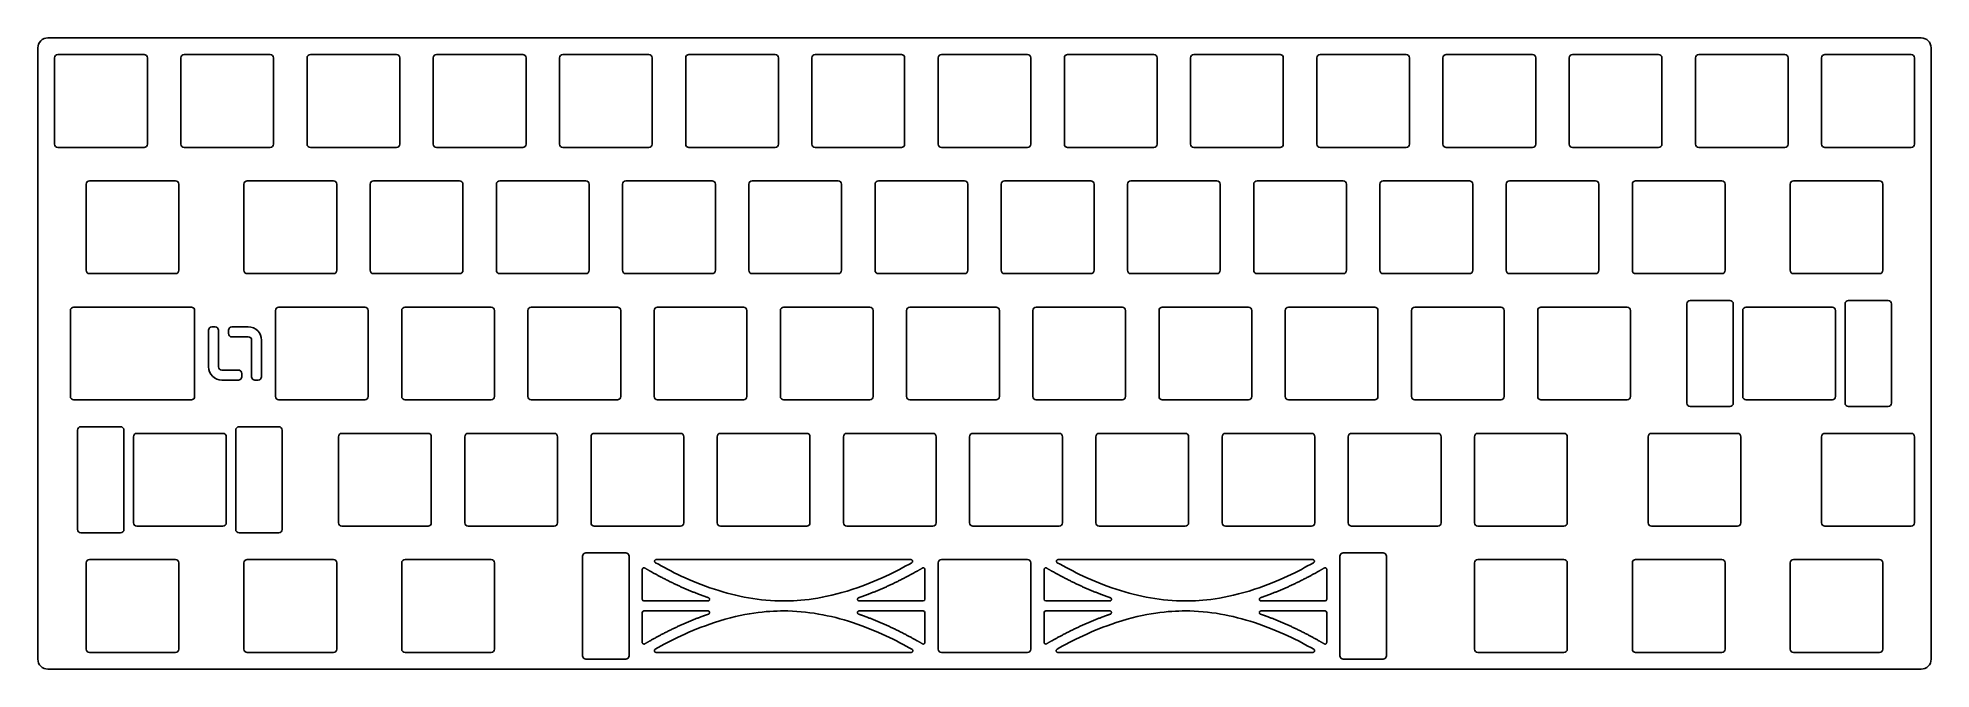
# Model space of a CAD drawing. Header units: millimetres. Extents: x -143 to 143, y -48 to 48.
import ezdxf

# ---------------------------------------------------------------- set-up
doc = ezdxf.new("R2010")
doc.units = ezdxf.units.MM
doc.layers.get('0').update_dxf_attribs({"linetype": 'CONTINUOUS'})

msp = doc.modelspace()

# ---------------------------------------------------------------- linework, layer by layer
for p, q in [((-49.54, -31.1), (-11.11, -31.1)), ((11.11, -31.1), (49.54, -31.1)), ((-51.65, -37.09), (-51.65, -32.59)), ((-9, -32.59), (-9, -37.09)), ((9, -37.09), (9, -32.59)), ((51.65, -32.59), (51.65, -37.09)), ((-51.65, -43.59), (-51.65, -39.09)), ((-41.73, -37.34), (-51.4, -37.34)), ((-51.4, -38.84), (-41.73, -38.84)), ((-9.25, -37.34), (-18.92, -37.34)), ((-18.92, -38.84), (-9.25, -38.84)), ((-9, -39.09), (-9, -43.59)), ((9, -43.59), (9, -39.09)), ((18.92, -37.34), (9.25, -37.34)), ((9.25, -38.84), (18.92, -38.84)), ((51.4, -37.34), (41.73, -37.34)), ((41.73, -38.84), (51.4, -38.84)), ((51.65, -39.09), (51.65, -43.59)), ((-11.07, -45.1), (-49.58, -45.1)), ((49.58, -45.1), (11.07, -45.1))]:
    msp.add_line(p, q)
for points in [[(142.87, -46.13), (142.87, 46.12, 0.414213), (141.37, 47.62), (99.41, 47.62), (-141.37, 47.62, 0.414214), (-142.87, 46.12), (-142.87, -46.13, 0.414214), (-141.37, -47.63), (141.37, -47.63, 0.414214)], [(-126.35, 44.6, 0.414214), (-126.85, 45.1), (-139.85, 45.1, 0.414214), (-140.35, 44.6), (-140.35, 31.6, 0.414214), (-139.85, 31.1), (-126.85, 31.1, 0.414214), (-126.35, 31.6)], [(-107.3, 44.6, 0.414214), (-107.8, 45.1), (-120.8, 45.1, 0.414214), (-121.3, 44.6), (-121.3, 31.6, 0.414214), (-120.8, 31.1), (-107.8, 31.1, 0.414214), (-107.3, 31.6)], [(-88.25, 44.6), (-88.25, 31.6, -0.414214), (-88.75, 31.1), (-101.75, 31.1, -0.414214), (-102.25, 31.6), (-102.25, 44.6, -0.414214), (-101.75, 45.1), (-88.75, 45.1, -0.414214)], [(-82.7, 45.1, 0.414214), (-83.2, 44.6), (-83.2, 31.6, 0.414214), (-82.7, 31.1), (-69.7, 31.1, 0.414214), (-69.2, 31.6), (-69.2, 44.6, 0.414214), (-69.7, 45.1)], [(-63.65, 45.1), (-50.65, 45.1, -0.414214), (-50.15, 44.6), (-50.15, 31.6, -0.414214), (-50.65, 31.1), (-63.65, 31.1, -0.414214), (-64.15, 31.6), (-64.15, 44.6, -0.414214)], [(-44.6, 45.1, 0.414214), (-45.1, 44.6), (-45.1, 31.6, 0.414214), (-44.6, 31.1), (-31.6, 31.1, 0.414214), (-31.1, 31.6), (-31.1, 44.6, 0.414214), (-31.6, 45.1)], [(-12.55, 31.1), (-25.55, 31.1, -0.414214), (-26.05, 31.6), (-26.05, 44.6, -0.414214), (-25.55, 45.1), (-12.55, 45.1, -0.414214), (-12.05, 44.6), (-12.05, 31.6, -0.414214)], [(7, 44.6), (7, 31.6, -0.414214), (6.5, 31.1), (-6.5, 31.1, -0.414214), (-7, 31.6), (-7, 44.6, -0.414214), (-6.5, 45.1), (6.5, 45.1, -0.414214)], [(26.05, 44.6, 0.414214), (25.55, 45.1), (12.55, 45.1, 0.414214), (12.05, 44.6), (12.05, 31.6, 0.414214), (12.55, 31.1), (25.55, 31.1, 0.414214), (26.05, 31.6)], [(45.1, 44.6, 0.414214), (44.6, 45.1), (31.6, 45.1, 0.414214), (31.1, 44.6), (31.1, 31.6, 0.414214), (31.6, 31.1), (44.6, 31.1, 0.414214), (45.1, 31.6)], [(64.15, 44.6), (64.15, 31.6, -0.414214), (63.65, 31.1), (50.65, 31.1, -0.414214), (50.15, 31.6), (50.15, 44.6, -0.414214), (50.65, 45.1), (63.65, 45.1, -0.414214)], [(69.7, 45.1), (82.7, 45.1, -0.414214), (83.2, 44.6), (83.2, 31.6, -0.414214), (82.7, 31.1), (69.7, 31.1, -0.414214), (69.2, 31.6), (69.2, 44.6, -0.414214)], [(88.75, 45.1, 0.414214), (88.25, 44.6), (88.25, 31.6, 0.414214), (88.75, 31.1), (101.75, 31.1, 0.414214), (102.25, 31.6), (102.25, 44.6, 0.414214), (101.75, 45.1)], [(120.8, 31.1), (107.8, 31.1, -0.414214), (107.3, 31.6), (107.3, 44.6, -0.414214), (107.8, 45.1), (120.8, 45.1, -0.414214), (121.3, 44.6), (121.3, 31.6, -0.414214)], [(126.85, 45.1), (139.85, 45.1, -0.414214), (140.35, 44.6), (140.35, 31.6, -0.414214), (139.85, 31.1), (126.85, 31.1, -0.414214), (126.35, 31.6), (126.35, 44.6, -0.414214)], [(-121.59, 25.55), (-121.59, 12.55, -0.414214), (-122.09, 12.05), (-135.09, 12.05, -0.414214), (-135.59, 12.55), (-135.59, 25.55, -0.414214), (-135.09, 26.05), (-122.09, 26.05, -0.414214)], [(-98.27, 12.05), (-111.27, 12.05, -0.414214), (-111.77, 12.55), (-111.77, 25.55, -0.414214), (-111.27, 26.05), (-98.27, 26.05, -0.414214), (-97.77, 25.55), (-97.77, 12.55, -0.414214)], [(-92.72, 12.55, 0.414214), (-92.22, 12.05), (-79.22, 12.05, 0.414214), (-78.72, 12.55), (-78.72, 25.55, 0.414214), (-79.22, 26.05), (-92.22, 26.05, 0.414214), (-92.72, 25.55)], [(-73.67, 12.55), (-73.67, 25.55, -0.414214), (-73.17, 26.05), (-60.17, 26.05, -0.414214), (-59.67, 25.55), (-59.67, 12.55, -0.414214), (-60.17, 12.05), (-73.17, 12.05, -0.414214)], [(-54.12, 26.05), (-41.12, 26.05, -0.414214), (-40.62, 25.55), (-40.62, 12.55, -0.414214), (-41.12, 12.05), (-54.12, 12.05, -0.414214), (-54.62, 12.55), (-54.62, 25.55, -0.414214)], [(-21.57, 25.55), (-21.57, 12.55, -0.414214), (-22.07, 12.05), (-35.07, 12.05, -0.414214), (-35.57, 12.55), (-35.57, 25.55, -0.414214), (-35.07, 26.05), (-22.07, 26.05, -0.414214)], [(-16.52, 12.55, 0.414214), (-16.02, 12.05), (-3.02, 12.05, 0.414214), (-2.52, 12.55), (-2.52, 25.55, 0.414214), (-3.02, 26.05), (-16.02, 26.05, 0.414214), (-16.52, 25.55)], [(3.03, 26.05, 0.414214), (2.53, 25.55), (2.53, 12.55, 0.414214), (3.03, 12.05), (16.03, 12.05, 0.414214), (16.53, 12.55), (16.53, 25.55, 0.414214), (16.03, 26.05)], [(22.08, 26.05), (35.08, 26.05, -0.414214), (35.58, 25.55), (35.58, 12.55, -0.414214), (35.08, 12.05), (22.08, 12.05, -0.414214), (21.58, 12.55), (21.58, 25.55, -0.414214)], [(41.13, 26.05), (54.13, 26.05, -0.414214), (54.63, 25.55), (54.63, 12.55, -0.414214), (54.13, 12.05), (41.13, 12.05, -0.414214), (40.63, 12.55), (40.63, 25.55, -0.414214)], [(73.18, 12.05), (60.18, 12.05, -0.414214), (59.68, 12.55), (59.68, 25.55, -0.414214), (60.18, 26.05), (73.18, 26.05, -0.414214), (73.68, 25.55), (73.68, 12.55, -0.414214)], [(92.73, 25.55, 0.414214), (92.23, 26.05), (79.23, 26.05, 0.414214), (78.73, 25.55), (78.73, 12.55, 0.414214), (79.23, 12.05), (92.23, 12.05, 0.414214), (92.73, 12.55)], [(97.78, 12.55), (97.78, 25.55, -0.414214), (98.28, 26.05), (111.28, 26.05, -0.414214), (111.78, 25.55), (111.78, 12.55, -0.414214), (111.28, 12.05), (98.28, 12.05, -0.414214)], [(135.59, 25.55), (135.59, 12.55, -0.414214), (135.09, 12.05), (122.09, 12.05, -0.414214), (121.59, 12.55), (121.59, 25.55, -0.414214), (122.09, 26.05), (135.09, 26.05, -0.414214)], [(-137.97, -6.5, 0.414214), (-137.47, -7), (-119.71, -7, 0.414214), (-119.21, -6.5), (-119.21, 6.5, 0.414214), (-119.71, 7), (-137.47, 7, 0.414214), (-137.97, 6.5)], [(-107.01, -6.5), (-107.01, 6.5, -0.414214), (-106.51, 7), (-93.51, 7, -0.414214), (-93.01, 6.5), (-93.01, -6.5, -0.414214), (-93.51, -7), (-106.51, -7, -0.414214)], [(-74.46, -7, 0.414214), (-73.96, -6.5), (-73.96, 6.5, 0.414214), (-74.46, 7), (-87.46, 7, 0.414214), (-87.96, 6.5), (-87.96, -6.5, 0.414214), (-87.46, -7)], [(-68.41, 7, 0.414214), (-68.91, 6.5), (-68.91, -6.5, 0.414214), (-68.41, -7), (-55.41, -7, 0.414214), (-54.91, -6.5), (-54.91, 6.5, 0.414214), (-55.41, 7)], [(-49.86, -6.5), (-49.86, 6.5, -0.414214), (-49.36, 7), (-36.36, 7, -0.414214), (-35.86, 6.5), (-35.86, -6.5, -0.414214), (-36.36, -7), (-49.36, -7, -0.414214)], [(-16.81, 6.5), (-16.81, -6.5, -0.414214), (-17.31, -7), (-30.31, -7, -0.414214), (-30.81, -6.5), (-30.81, 6.5, -0.414214), (-30.31, 7), (-17.31, 7, -0.414214)], [(-11.26, 7, 0.414214), (-11.76, 6.5), (-11.76, -6.5, 0.414214), (-11.26, -7), (1.74, -7, 0.414214), (2.24, -6.5), (2.24, 6.5, 0.414214), (1.74, 7)], [(7.79, 7), (20.79, 7, -0.414214), (21.29, 6.5), (21.29, -6.5, -0.414214), (20.79, -7), (7.79, -7, -0.414214), (7.29, -6.5), (7.29, 6.5, -0.414214)], [(26.84, 7), (39.84, 7, -0.414214), (40.34, 6.5), (40.34, -6.5, -0.414214), (39.84, -7), (26.84, -7, -0.414214), (26.34, -6.5), (26.34, 6.5, -0.414214)], [(58.89, -7, 0.414214), (59.39, -6.5), (59.39, 6.5, 0.414214), (58.89, 7), (45.89, 7, 0.414214), (45.39, 6.5), (45.39, -6.5, 0.414214), (45.89, -7)], [(64.94, 7, 0.414214), (64.44, 6.5), (64.44, -6.5, 0.414214), (64.94, -7), (77.94, -7, 0.414214), (78.44, -6.5), (78.44, 6.5, 0.414214), (77.94, 7)], [(96.99, -7), (83.99, -7, -0.414214), (83.49, -6.5), (83.49, 6.5, -0.414214), (83.99, 7), (96.99, 7, -0.414214), (97.49, 6.5), (97.49, -6.5, -0.414214)], [(113.01, 7.5), (113.01, -7.5, -0.414214), (112.51, -8), (106.51, -8, -0.414214), (106.01, -7.5), (106.01, 7.5, -0.414214), (106.51, 8), (112.51, 8, -0.414214)], [(114.44, -6.5), (114.44, 6.5, -0.414214), (114.94, 7), (127.94, 7, -0.414214), (128.44, 6.5), (128.44, -6.5, -0.414214), (127.94, -7), (114.94, -7, -0.414214)], [(136.88, 7.5), (136.88, -7.5, -0.414214), (136.38, -8), (130.38, -8, -0.414214), (129.88, -7.5), (129.88, 7.5, -0.414214), (130.38, 8), (136.38, 8, -0.414214)], [(-112.61, -4), (-115.11, -4, -0.414214), (-117.11, -2), (-117.11, 3.5, -0.414214), (-116.61, 4), (-116.11, 4, -0.414214), (-115.61, 3.5), (-115.61, -2, 0.414214), (-115.11, -2.5), (-112.61, -2.5, -0.414214), (-112.11, -3), (-112.11, -3.5, -0.414214)], [(-109.11, 2), (-109.11, -3.5, -0.414214), (-109.61, -4), (-110.11, -4, -0.414214), (-110.61, -3.5), (-110.61, 2, 0.414214), (-111.11, 2.5), (-113.61, 2.5, -0.414214), (-114.11, 3), (-114.11, 3.5, -0.414214), (-113.61, 4), (-111.11, 4, -0.414214)], [(-129.88, -11.55), (-129.88, -26.55, -0.414214), (-130.38, -27.05), (-136.38, -27.05, -0.414214), (-136.88, -26.55), (-136.88, -11.55, -0.414214), (-136.38, -11.05), (-130.38, -11.05, -0.414214)], [(-106.01, -11.55), (-106.01, -26.55, -0.414214), (-106.51, -27.05), (-112.51, -27.05, -0.414214), (-113.01, -26.55), (-113.01, -11.55, -0.414214), (-112.51, -11.05), (-106.51, -11.05, -0.414214)], [(-128.44, -25.55), (-128.44, -12.55, -0.414214), (-127.94, -12.05), (-114.94, -12.05, -0.414214), (-114.44, -12.55), (-114.44, -25.55, -0.414214), (-114.94, -26.05), (-127.94, -26.05, -0.414214)], [(-83.49, -12.55), (-83.49, -25.55, -0.414214), (-83.99, -26.05), (-96.99, -26.05, -0.414214), (-97.49, -25.55), (-97.49, -12.55, -0.414214), (-96.99, -12.05), (-83.99, -12.05, -0.414214)], [(-64.44, -12.55), (-64.44, -25.55, -0.414214), (-64.94, -26.05), (-77.94, -26.05, -0.414214), (-78.44, -25.55), (-78.44, -12.55, -0.414214), (-77.94, -12.05), (-64.94, -12.05, -0.414214)], [(-45.39, -12.55), (-45.39, -25.55, -0.414214), (-45.89, -26.05), (-58.89, -26.05, -0.414214), (-59.39, -25.55), (-59.39, -12.55, -0.414214), (-58.89, -12.05), (-45.89, -12.05, -0.414214)], [(-40.34, -25.55), (-40.34, -12.55, -0.414214), (-39.84, -12.05), (-26.84, -12.05, -0.414214), (-26.34, -12.55), (-26.34, -25.55, -0.414214), (-26.84, -26.05), (-39.84, -26.05, -0.414214)], [(-21.29, -25.55, 0.414214), (-20.79, -26.05), (-7.79, -26.05, 0.414214), (-7.29, -25.55), (-7.29, -12.55, 0.414214), (-7.79, -12.05), (-20.79, -12.05, 0.414214), (-21.29, -12.55)], [(11.76, -12.55, 0.414214), (11.26, -12.05), (-1.74, -12.05, 0.414214), (-2.24, -12.55), (-2.24, -25.55, 0.414214), (-1.74, -26.05), (11.26, -26.05, 0.414214), (11.76, -25.55)], [(16.81, -25.55), (16.81, -12.55, -0.414214), (17.31, -12.05), (30.31, -12.05, -0.414214), (30.81, -12.55), (30.81, -25.55, -0.414214), (30.31, -26.05), (17.31, -26.05, -0.414214)], [(35.86, -25.55), (35.86, -12.55, -0.414214), (36.36, -12.05), (49.36, -12.05, -0.414214), (49.86, -12.55), (49.86, -25.55, -0.414214), (49.36, -26.05), (36.36, -26.05, -0.414214)], [(68.91, -12.55), (68.91, -25.55, -0.414214), (68.41, -26.05), (55.41, -26.05, -0.414214), (54.91, -25.55), (54.91, -12.55, -0.414214), (55.41, -12.05), (68.41, -12.05, -0.414214)], [(73.96, -25.55), (73.96, -12.55, -0.414214), (74.46, -12.05), (87.46, -12.05, -0.414214), (87.96, -12.55), (87.96, -25.55, -0.414214), (87.46, -26.05), (74.46, -26.05, -0.414214)], [(114.16, -12.55), (114.16, -25.55, -0.414214), (113.66, -26.05), (100.66, -26.05, -0.414214), (100.16, -25.55), (100.16, -12.55, -0.414214), (100.66, -12.05), (113.66, -12.05, -0.414214)], [(139.85, -26.05, 0.414214), (140.35, -25.55), (140.35, -12.55, 0.414214), (139.85, -12.05), (126.85, -12.05, 0.414214), (126.35, -12.55), (126.35, -25.55, 0.414214), (126.85, -26.05)], [(-135.09, -31.1, 0.414214), (-135.59, -31.6), (-135.59, -44.6, 0.414214), (-135.09, -45.1), (-122.09, -45.1, 0.414214), (-121.59, -44.6), (-121.59, -31.6, 0.414214), (-122.09, -31.1)], [(-111.77, -44.6), (-111.77, -31.6, -0.414214), (-111.27, -31.1), (-98.27, -31.1, -0.414214), (-97.77, -31.6), (-97.77, -44.6, -0.414214), (-98.27, -45.1), (-111.27, -45.1, -0.414214)], [(-73.96, -31.6), (-73.96, -44.6, -0.414214), (-74.46, -45.1), (-87.46, -45.1, -0.414214), (-87.96, -44.6), (-87.96, -31.6, -0.414214), (-87.46, -31.1), (-74.46, -31.1, -0.414214)], [(-60.65, -45.6, 0.414214), (-60.15, -46.1), (-54.15, -46.1, 0.414214), (-53.65, -45.6), (-53.65, -30.6, 0.414214), (-54.15, -30.1), (-60.15, -30.1, 0.414214), (-60.65, -30.6)], [(-7, -44.6, 0.414214), (-6.5, -45.1), (6.5, -45.1, 0.414214), (7, -44.6), (7, -31.6, 0.414214), (6.5, -31.1), (-6.5, -31.1, 0.414214), (-7, -31.6)], [(53.65, -45.6), (53.65, -30.6, -0.414214), (54.15, -30.1), (60.15, -30.1, -0.414214), (60.65, -30.6), (60.65, -45.6, -0.414214), (60.15, -46.1), (54.15, -46.1, -0.414214)], [(87.46, -45.1), (74.46, -45.1, -0.414214), (73.96, -44.6), (73.96, -31.6, -0.414214), (74.46, -31.1), (87.46, -31.1, -0.414214), (87.96, -31.6), (87.96, -44.6, -0.414214)], [(111.28, -45.1), (98.28, -45.1, -0.414214), (97.78, -44.6), (97.78, -31.6, -0.414214), (98.28, -31.1), (111.28, -31.1, -0.414214), (111.78, -31.6), (111.78, -44.6, -0.414214)], [(135.09, -45.1), (122.09, -45.1, -0.414214), (121.59, -44.6), (121.59, -31.6, -0.414214), (122.09, -31.1), (135.09, -31.1, -0.414214), (135.59, -31.6), (135.59, -44.6, -0.414214)]]:
    msp.add_lwpolyline(points, format="xyb", close=True)
for centre, start, end in [((-51.4, -37.09), 180, 270), ((-9.25, -37.09), -90, 0), ((9.25, -37.09), 180, 270), ((51.4, -37.09), -90, 0), ((-51.4, -39.09), 90, 180), ((-9.25, -39.09), 0, 90), ((9.25, -39.09), 90, 180), ((51.4, -39.09), 0, 90)]:
    msp.add_arc(centre, 0.25, start, end)
for points, degree, knots in [([(-49.54, -31.1), (-49.57, -31.1), (-49.61, -31.11), (-49.67, -31.13), (-49.69, -31.15), (-49.74, -31.19), (-49.76, -31.22), (-49.78, -31.28), (-49.79, -31.31), (-49.79, -31.38), (-49.79, -31.41), (-49.76, -31.47), (-49.75, -31.49), (-49.71, -31.54), (-49.69, -31.55), (-49.66, -31.57)], 3, [0, 0, 0, 0, 0.00976611, 0.00976611, 0.01953222, 0.01953222, 0.02929834, 0.02929834, 0.03906445, 0.03906445, 0.04883056, 0.04883056, 0.0573587, 0.0573587, 0.06588683, 0.06588683, 0.06588683, 0.06588683]), ([(-10.99, -31.57), (-10.96, -31.55), (-10.93, -31.53), (-10.89, -31.48), (-10.88, -31.45), (-10.86, -31.39), (-10.86, -31.35), (-10.86, -31.29), (-10.87, -31.26), (-10.91, -31.2), (-10.93, -31.18), (-10.97, -31.14), (-11, -31.12), (-11.05, -31.1), (-11.08, -31.1), (-11.11, -31.1)], 3, [0, 0, 0, 0, 0.00976611, 0.00976611, 0.01953222, 0.01953222, 0.02929834, 0.02929834, 0.03906445, 0.03906445, 0.04883056, 0.04883056, 0.05735544, 0.05735544, 0.06588032, 0.06588032, 0.06588032, 0.06588032]), ([(11.11, -31.1), (11.08, -31.1), (11.04, -31.11), (10.98, -31.13), (10.96, -31.15), (10.91, -31.19), (10.89, -31.22), (10.87, -31.28), (10.86, -31.31), (10.86, -31.38), (10.86, -31.41), (10.89, -31.47), (10.9, -31.49), (10.94, -31.54), (10.96, -31.55), (10.99, -31.57)], 3, [0, 0, 0, 0, 0.00976611, 0.00976611, 0.01953222, 0.01953222, 0.02929834, 0.02929834, 0.03906445, 0.03906445, 0.04883056, 0.04883056, 0.0573587, 0.0573587, 0.06588683, 0.06588683, 0.06588683, 0.06588683]), ([(49.66, -31.57), (49.69, -31.55), (49.72, -31.53), (49.76, -31.48), (49.77, -31.45), (49.79, -31.39), (49.79, -31.35), (49.79, -31.29), (49.78, -31.26), (49.74, -31.2), (49.72, -31.18), (49.68, -31.14), (49.65, -31.12), (49.6, -31.1), (49.57, -31.1), (49.54, -31.1)], 3, [0, 0, 0, 0, 0.00976611, 0.00976611, 0.01953222, 0.01953222, 0.02929834, 0.02929834, 0.03906445, 0.03906445, 0.04883056, 0.04883056, 0.05735544, 0.05735544, 0.06588032, 0.06588032, 0.06588032, 0.06588032]), ([(-51.27, -32.37), (-51.3, -32.36), (-51.33, -32.34), (-51.4, -32.34), (-51.43, -32.34), (-51.49, -32.35), (-51.52, -32.37), (-51.58, -32.41), (-51.6, -32.43), (-51.63, -32.48), (-51.63, -32.5), (-51.65, -32.54), (-51.65, -32.57), (-51.65, -32.59)], 3, [0, 0, 0, 0, 0.00976611, 0.00976611, 0.01953222, 0.01953222, 0.02929834, 0.02929834, 0.03906445, 0.03906445, 0.04586184, 0.04586184, 0.05265924, 0.05265924, 0.05265924, 0.05265924]), ([(-51.27, -32.37), (-50.5, -32.83), (-48.87, -33.74), (-46.94, -34.73), (-45.02, -35.6), (-43.09, -36.35), (-41.95, -36.75), (-41.65, -36.85)], 5, [-0.9911759, -0.9911759, -0.9911759, -0.9911759, -0.9911759, -0.9911759, -0.9, -0.8, -0.765612, -0.765612, -0.765612, -0.765612, -0.765612, -0.765612]), ([(-30.33, -37.34), (-33.89, -37.33), (-37.37, -36.68), (-44.49, -34.34), (-47.39, -32.85), (-49.66, -31.57)], 3, [-1.474371, -1.474371, -1.474371, -1.474371, -0.858816, -0.858816, -0.179353, -0.179353, -0.179353, -0.179353]), ([(-30.33, -37.34), (-27.84, -37.34), (-24.33, -37.04), (-16.17, -34.35), (-13.28, -32.86), (-10.99, -31.57)], 3, [0, 0, 0, 0, 0.746122, 0.746122, 1.371652, 1.371652, 1.371652, 1.371652]), ([(-19, -36.85), (-18.7, -36.75), (-17.56, -36.35), (-15.63, -35.6), (-13.71, -34.73), (-11.78, -33.74), (-10.15, -32.83), (-9.38, -32.37)], 5, [-0.234388, -0.234388, -0.234388, -0.234388, -0.234388, -0.234388, -0.2, -0.1, -0.0088241, -0.0088241, -0.0088241, -0.0088241, -0.0088241, -0.0088241]), ([(-9, -32.59), (-9, -32.56), (-9.01, -32.52), (-9.03, -32.46), (-9.05, -32.44), (-9.09, -32.39), (-9.12, -32.37), (-9.18, -32.35), (-9.21, -32.34), (-9.27, -32.34), (-9.29, -32.34), (-9.34, -32.35), (-9.36, -32.36), (-9.38, -32.37)], 3, [0, 0, 0, 0, 0.00976611, 0.00976611, 0.01953222, 0.01953222, 0.02929834, 0.02929834, 0.03906445, 0.03906445, 0.04586184, 0.04586184, 0.05265924, 0.05265924, 0.05265924, 0.05265924]), ([(9.38, -32.37), (9.35, -32.36), (9.32, -32.34), (9.25, -32.34), (9.22, -32.34), (9.16, -32.35), (9.13, -32.37), (9.07, -32.41), (9.05, -32.43), (9.02, -32.48), (9.02, -32.5), (9, -32.54), (9, -32.57), (9, -32.59)], 3, [0, 0, 0, 0, 0.00976611, 0.00976611, 0.01953222, 0.01953222, 0.02929834, 0.02929834, 0.03906445, 0.03906445, 0.04586184, 0.04586184, 0.05265924, 0.05265924, 0.05265924, 0.05265924]), ([(9.38, -32.37), (10.15, -32.83), (11.78, -33.74), (13.71, -34.73), (15.63, -35.6), (17.56, -36.35), (18.7, -36.75), (19, -36.85)], 5, [-0.9911759, -0.9911759, -0.9911759, -0.9911759, -0.9911759, -0.9911759, -0.9, -0.8, -0.765612, -0.765612, -0.765612, -0.765612, -0.765612, -0.765612]), ([(30.32, -37.34), (26.76, -37.33), (23.28, -36.68), (16.16, -34.34), (13.26, -32.85), (10.99, -31.57)], 3, [-1.474371, -1.474371, -1.474371, -1.474371, -0.858816, -0.858816, -0.179353, -0.179353, -0.179353, -0.179353]), ([(30.32, -37.34), (32.81, -37.34), (36.32, -37.04), (44.48, -34.35), (47.37, -32.86), (49.66, -31.57)], 3, [0, 0, 0, 0, 0.746122, 0.746122, 1.371652, 1.371652, 1.371652, 1.371652]), ([(41.65, -36.85), (41.95, -36.75), (43.09, -36.35), (45.02, -35.6), (46.94, -34.73), (48.87, -33.74), (50.5, -32.83), (51.27, -32.37)], 5, [-0.234388, -0.234388, -0.234388, -0.234388, -0.234388, -0.234388, -0.2, -0.1, -0.0088241, -0.0088241, -0.0088241, -0.0088241, -0.0088241, -0.0088241]), ([(51.65, -32.59), (51.65, -32.56), (51.64, -32.52), (51.62, -32.46), (51.6, -32.44), (51.56, -32.39), (51.53, -32.37), (51.47, -32.35), (51.44, -32.34), (51.38, -32.34), (51.36, -32.34), (51.31, -32.35), (51.29, -32.36), (51.27, -32.37)], 3, [0, 0, 0, 0, 0.00976611, 0.00976611, 0.01953222, 0.01953222, 0.02929834, 0.02929834, 0.03906445, 0.03906445, 0.04586184, 0.04586184, 0.05265924, 0.05265924, 0.05265924, 0.05265924]), ([(-41.73, -37.34), (-41.7, -37.34), (-41.67, -37.33), (-41.61, -37.31), (-41.58, -37.29), (-41.54, -37.25), (-41.52, -37.22), (-41.49, -37.16), (-41.48, -37.13), (-41.48, -37.06), (-41.49, -37.03), (-41.51, -36.97), (-41.53, -36.94), (-41.57, -36.9), (-41.58, -36.89), (-41.62, -36.87), (-41.63, -36.86), (-41.65, -36.85)], 3, [0, 0, 0, 0, 0.00976611, 0.00976611, 0.01953222, 0.01953222, 0.02929834, 0.02929834, 0.03906445, 0.03906445, 0.04883056, 0.04883056, 0.05859667, 0.05859667, 0.06455776, 0.06455776, 0.07051884, 0.07051884, 0.07051884, 0.07051884]), ([(-19, -36.85), (-19.03, -36.86), (-19.06, -36.88), (-19.1, -36.92), (-19.13, -36.95), (-19.15, -37.01), (-19.16, -37.04), (-19.17, -37.1), (-19.16, -37.14), (-19.14, -37.2), (-19.13, -37.23), (-19.09, -37.28), (-19.06, -37.3), (-19.01, -37.32), (-18.99, -37.33), (-18.96, -37.34), (-18.94, -37.34), (-18.92, -37.34)], 3, [0, 0, 0, 0, 0.00976611, 0.00976611, 0.01953222, 0.01953222, 0.02929834, 0.02929834, 0.03906445, 0.03906445, 0.04883056, 0.04883056, 0.05859667, 0.05859667, 0.06455776, 0.06455776, 0.07051884, 0.07051884, 0.07051884, 0.07051884]), ([(18.92, -37.34), (18.95, -37.34), (18.98, -37.33), (19.04, -37.31), (19.07, -37.29), (19.11, -37.25), (19.13, -37.22), (19.16, -37.16), (19.17, -37.13), (19.17, -37.06), (19.16, -37.03), (19.14, -36.97), (19.12, -36.94), (19.08, -36.9), (19.07, -36.89), (19.03, -36.87), (19.02, -36.86), (19, -36.85)], 3, [0, 0, 0, 0, 0.00976611, 0.00976611, 0.01953222, 0.01953222, 0.02929834, 0.02929834, 0.03906445, 0.03906445, 0.04883056, 0.04883056, 0.05859667, 0.05859667, 0.06455776, 0.06455776, 0.07051884, 0.07051884, 0.07051884, 0.07051884]), ([(41.65, -36.85), (41.62, -36.86), (41.59, -36.88), (41.55, -36.92), (41.52, -36.95), (41.5, -37.01), (41.49, -37.04), (41.48, -37.1), (41.49, -37.14), (41.51, -37.2), (41.52, -37.23), (41.56, -37.28), (41.59, -37.3), (41.64, -37.32), (41.66, -37.33), (41.69, -37.34), (41.71, -37.34), (41.73, -37.34)], 3, [0, 0, 0, 0, 0.00976611, 0.00976611, 0.01953222, 0.01953222, 0.02929834, 0.02929834, 0.03906445, 0.03906445, 0.04883056, 0.04883056, 0.05859667, 0.05859667, 0.06455776, 0.06455776, 0.07051884, 0.07051884, 0.07051884, 0.07051884]), ([(-41.65, -39.33), (-41.95, -39.43), (-43.09, -39.83), (-45.02, -40.58), (-46.94, -41.45), (-48.87, -42.44), (-50.5, -43.35), (-51.27, -43.81)], 5, [-0.234388, -0.234388, -0.234388, -0.234388, -0.234388, -0.234388, -0.2, -0.1, -0.0088241, -0.0088241, -0.0088241, -0.0088241, -0.0088241, -0.0088241]), ([(-49.7, -44.63), (-47.41, -43.33), (-44.5, -41.83), (-36.32, -39.14), (-32.81, -38.84), (-30.33, -38.84)], 3, [-1.375558, -1.375558, -1.375558, -1.375558, -0.745669, -0.745669, 0, 0, 0, 0]), ([(-41.65, -39.33), (-41.62, -39.32), (-41.59, -39.3), (-41.55, -39.26), (-41.52, -39.23), (-41.5, -39.17), (-41.49, -39.14), (-41.48, -39.08), (-41.49, -39.04), (-41.51, -38.98), (-41.52, -38.95), (-41.56, -38.9), (-41.59, -38.88), (-41.64, -38.86), (-41.66, -38.85), (-41.69, -38.84), (-41.71, -38.84), (-41.73, -38.84)], 3, [0, 0, 0, 0, 0.00976611, 0.00976611, 0.01953222, 0.01953222, 0.02929834, 0.02929834, 0.03906445, 0.03906445, 0.04883056, 0.04883056, 0.05859667, 0.05859667, 0.06455776, 0.06455776, 0.07051884, 0.07051884, 0.07051884, 0.07051884]), ([(-30.33, -38.84), (-26.76, -38.85), (-23.29, -39.49), (-16.14, -41.84), (-13.22, -43.35), (-10.95, -44.63)], 3, [-1.463339, -1.463339, -1.463339, -1.463339, -0.852743, -0.852743, -0.173718, -0.173718, -0.173718, -0.173718]), ([(-18.92, -38.84), (-18.95, -38.84), (-18.98, -38.85), (-19.04, -38.87), (-19.07, -38.89), (-19.11, -38.93), (-19.13, -38.96), (-19.16, -39.02), (-19.17, -39.05), (-19.17, -39.12), (-19.16, -39.15), (-19.14, -39.21), (-19.12, -39.24), (-19.08, -39.28), (-19.07, -39.29), (-19.03, -39.31), (-19.02, -39.32), (-19, -39.33)], 3, [0, 0, 0, 0, 0.00976611, 0.00976611, 0.01953222, 0.01953222, 0.02929834, 0.02929834, 0.03906445, 0.03906445, 0.04883056, 0.04883056, 0.05859667, 0.05859667, 0.06455776, 0.06455776, 0.07051884, 0.07051884, 0.07051884, 0.07051884]), ([(-9.38, -43.81), (-10.15, -43.35), (-11.78, -42.44), (-13.71, -41.45), (-15.63, -40.58), (-17.56, -39.83), (-18.7, -39.43), (-19, -39.33)], 5, [-0.9911759, -0.9911759, -0.9911759, -0.9911759, -0.9911759, -0.9911759, -0.9, -0.8, -0.765612, -0.765612, -0.765612, -0.765612, -0.765612, -0.765612]), ([(19, -39.33), (18.7, -39.43), (17.56, -39.83), (15.63, -40.58), (13.71, -41.45), (11.78, -42.44), (10.15, -43.35), (9.38, -43.81)], 5, [-0.234388, -0.234388, -0.234388, -0.234388, -0.234388, -0.234388, -0.2, -0.1, -0.0088241, -0.0088241, -0.0088241, -0.0088241, -0.0088241, -0.0088241]), ([(10.95, -44.63), (13.25, -43.33), (16.15, -41.83), (24.33, -39.14), (27.84, -38.84), (30.32, -38.84)], 3, [-1.374885, -1.374885, -1.374885, -1.374885, -0.746122, -0.746122, 0, 0, 0, 0]), ([(19, -39.33), (19.03, -39.32), (19.06, -39.3), (19.1, -39.26), (19.13, -39.23), (19.15, -39.17), (19.16, -39.14), (19.17, -39.08), (19.16, -39.04), (19.14, -38.98), (19.13, -38.95), (19.09, -38.9), (19.06, -38.88), (19.01, -38.86), (18.99, -38.85), (18.96, -38.84), (18.94, -38.84), (18.92, -38.84)], 3, [0, 0, 0, 0, 0.00976611, 0.00976611, 0.01953222, 0.01953222, 0.02929834, 0.02929834, 0.03906445, 0.03906445, 0.04883056, 0.04883056, 0.05859667, 0.05859667, 0.06455776, 0.06455776, 0.07051884, 0.07051884, 0.07051884, 0.07051884]), ([(30.32, -38.84), (33.89, -38.85), (37.37, -39.5), (44.51, -41.84), (47.42, -43.34), (49.7, -44.63)], 3, [-1.474371, -1.474371, -1.474371, -1.474371, -0.858816, -0.858816, -0.175806, -0.175806, -0.175806, -0.175806]), ([(41.73, -38.84), (41.7, -38.84), (41.67, -38.85), (41.61, -38.87), (41.58, -38.89), (41.54, -38.93), (41.52, -38.96), (41.49, -39.02), (41.48, -39.05), (41.48, -39.12), (41.49, -39.15), (41.51, -39.21), (41.53, -39.24), (41.57, -39.28), (41.58, -39.29), (41.62, -39.31), (41.63, -39.32), (41.65, -39.33)], 3, [0, 0, 0, 0, 0.00976611, 0.00976611, 0.01953222, 0.01953222, 0.02929834, 0.02929834, 0.03906445, 0.03906445, 0.04883056, 0.04883056, 0.05859667, 0.05859667, 0.06455776, 0.06455776, 0.07051884, 0.07051884, 0.07051884, 0.07051884]), ([(51.27, -43.81), (50.5, -43.35), (48.87, -42.44), (46.94, -41.45), (45.02, -40.58), (43.09, -39.83), (41.95, -39.43), (41.65, -39.33)], 5, [-0.9911759, -0.9911759, -0.9911759, -0.9911759, -0.9911759, -0.9911759, -0.9, -0.8, -0.765612, -0.765612, -0.765612, -0.765612, -0.765612, -0.765612]), ([(-51.65, -43.59), (-51.65, -43.62), (-51.64, -43.66), (-51.62, -43.72), (-51.6, -43.74), (-51.56, -43.79), (-51.53, -43.81), (-51.47, -43.83), (-51.44, -43.84), (-51.38, -43.84), (-51.36, -43.84), (-51.31, -43.83), (-51.29, -43.82), (-51.27, -43.81)], 3, [0, 0, 0, 0, 0.00976611, 0.00976611, 0.01953222, 0.01953222, 0.02929834, 0.02929834, 0.03906445, 0.03906445, 0.04586184, 0.04586184, 0.05265924, 0.05265924, 0.05265924, 0.05265924]), ([(-49.7, -44.63), (-49.73, -44.65), (-49.75, -44.67), (-49.79, -44.72), (-49.81, -44.75), (-49.83, -44.81), (-49.83, -44.85), (-49.82, -44.91), (-49.81, -44.94), (-49.78, -45), (-49.76, -45.02), (-49.71, -45.06), (-49.69, -45.08), (-49.63, -45.1), (-49.6, -45.1), (-49.58, -45.1)], 3, [0, 0, 0, 0, 0.00976611, 0.00976611, 0.01953222, 0.01953222, 0.02929834, 0.02929834, 0.03906445, 0.03906445, 0.04883056, 0.04883056, 0.05734721, 0.05734721, 0.06586385, 0.06586385, 0.06586385, 0.06586385]), ([(-11.07, -45.1), (-11.04, -45.1), (-11.01, -45.09), (-10.95, -45.07), (-10.92, -45.05), (-10.88, -45.01), (-10.86, -44.98), (-10.83, -44.92), (-10.82, -44.89), (-10.82, -44.82), (-10.83, -44.79), (-10.85, -44.73), (-10.87, -44.71), (-10.9, -44.66), (-10.93, -44.65), (-10.95, -44.63)], 3, [0, 0, 0, 0, 0.00976611, 0.00976611, 0.01953222, 0.01953222, 0.02929834, 0.02929834, 0.03906445, 0.03906445, 0.04883056, 0.04883056, 0.05735024, 0.05735024, 0.06586991, 0.06586991, 0.06586991, 0.06586991]), ([(-9.38, -43.81), (-9.35, -43.82), (-9.32, -43.84), (-9.25, -43.84), (-9.22, -43.84), (-9.16, -43.83), (-9.13, -43.81), (-9.07, -43.77), (-9.05, -43.75), (-9.02, -43.7), (-9.02, -43.68), (-9, -43.64), (-9, -43.61), (-9, -43.59)], 3, [0, 0, 0, 0, 0.00976611, 0.00976611, 0.01953222, 0.01953222, 0.02929834, 0.02929834, 0.03906445, 0.03906445, 0.04586184, 0.04586184, 0.05265924, 0.05265924, 0.05265924, 0.05265924]), ([(9, -43.59), (9, -43.62), (9.01, -43.66), (9.03, -43.72), (9.05, -43.74), (9.09, -43.79), (9.12, -43.81), (9.18, -43.83), (9.21, -43.84), (9.27, -43.84), (9.29, -43.84), (9.34, -43.83), (9.36, -43.82), (9.38, -43.81)], 3, [0, 0, 0, 0, 0.00976611, 0.00976611, 0.01953222, 0.01953222, 0.02929834, 0.02929834, 0.03906445, 0.03906445, 0.04586184, 0.04586184, 0.05265924, 0.05265924, 0.05265924, 0.05265924]), ([(10.95, -44.63), (10.92, -44.65), (10.9, -44.67), (10.86, -44.72), (10.84, -44.75), (10.82, -44.81), (10.82, -44.85), (10.83, -44.91), (10.84, -44.94), (10.87, -45), (10.89, -45.02), (10.94, -45.06), (10.96, -45.08), (11.02, -45.1), (11.05, -45.1), (11.07, -45.1)], 3, [0, 0, 0, 0, 0.00976611, 0.00976611, 0.01953222, 0.01953222, 0.02929834, 0.02929834, 0.03906445, 0.03906445, 0.04883056, 0.04883056, 0.05734721, 0.05734721, 0.06586385, 0.06586385, 0.06586385, 0.06586385]), ([(49.58, -45.1), (49.61, -45.1), (49.64, -45.09), (49.7, -45.07), (49.73, -45.05), (49.77, -45.01), (49.79, -44.98), (49.82, -44.92), (49.83, -44.89), (49.83, -44.82), (49.82, -44.79), (49.8, -44.73), (49.78, -44.71), (49.75, -44.66), (49.72, -44.65), (49.7, -44.63)], 3, [0, 0, 0, 0, 0.00976611, 0.00976611, 0.01953222, 0.01953222, 0.02929834, 0.02929834, 0.03906445, 0.03906445, 0.04883056, 0.04883056, 0.05735024, 0.05735024, 0.06586991, 0.06586991, 0.06586991, 0.06586991]), ([(51.27, -43.81), (51.3, -43.82), (51.33, -43.84), (51.4, -43.84), (51.43, -43.84), (51.49, -43.83), (51.52, -43.81), (51.58, -43.77), (51.6, -43.75), (51.63, -43.7), (51.63, -43.68), (51.65, -43.64), (51.65, -43.61), (51.65, -43.59)], 3, [0, 0, 0, 0, 0.00976611, 0.00976611, 0.01953222, 0.01953222, 0.02929834, 0.02929834, 0.03906445, 0.03906445, 0.04586184, 0.04586184, 0.05265924, 0.05265924, 0.05265924, 0.05265924])]:
    msp.add_open_spline(points, degree=degree, knots=knots)

doc.saveas('drawing.dxf')
